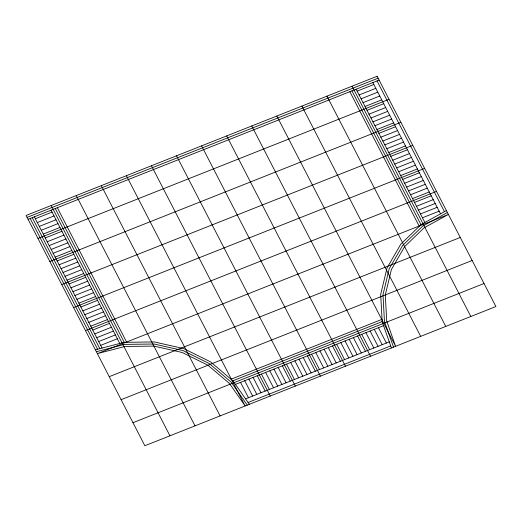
<?xml version="1.0" encoding="UTF-8"?>
<svg xmlns="http://www.w3.org/2000/svg" width="522" height="522" viewBox="0 0 522 522"><rect width="100%" height="100%" fill="white"/><g stroke="black" fill="none" stroke-linecap="round" stroke-linejoin="round"><path stroke-width="0.78" d="M446.414 210.588L421.058 224.584L400.805 244.159L387.03 267.988L380.682 294.441L382.176 321.722L391.428 347.972M447.4 212.513L422.552 226.222L402.71 245.405L389.21 268.758L382.985 294.689L384.453 321.421L393.516 347.143M27.092 217.38L378.117 78.183M28.077 219.299L379.109 80.101M35.339 218.731L52.056 212.102M357.113 91.135L373.83 84.505M37.316 222.568L54.034 215.938M359.097 94.971L375.807 88.342M39.294 226.404L56.011 219.775M361.074 98.808L377.791 92.179M41.277 230.248L57.994 223.618M363.051 102.645L379.768 96.015M43.254 234.084L59.971 227.455M365.035 106.481L381.745 99.859M37.975 238.489L389.007 99.291M45.238 237.921L61.948 231.292M367.012 110.325L383.729 103.695M47.215 241.758L63.932 235.128M368.989 114.161L385.706 107.532M49.192 245.594L65.909 238.965M370.972 117.998L387.689 111.369M51.176 249.438L67.893 242.808M372.949 121.835L389.666 115.205M53.153 253.274L69.87 246.645M374.933 125.671L391.644 119.049M55.13 257.111L71.847 250.482M376.91 129.515L393.627 122.885M49.851 261.515L400.883 122.318M57.113 260.948L73.83 254.318M378.887 133.351L395.604 126.722M59.09 264.784L75.807 258.155M380.871 137.188L397.581 130.559M61.074 268.628L77.785 261.998M382.848 141.025L399.565 134.395M63.051 272.464L79.768 265.835M384.825 144.862L401.542 138.239M65.028 276.301L81.745 269.672M386.809 148.705L403.526 142.075M67.012 280.138L83.722 273.508M388.786 152.541L405.503 145.912M61.733 284.542L412.758 145.344M68.989 283.975L85.706 277.345M390.769 156.378L407.48 149.749M70.966 287.818L87.683 281.188M392.746 160.215L409.463 153.585M72.95 291.654L89.667 285.025M394.723 164.052L411.44 157.429M74.927 295.491L91.644 288.862M396.707 167.895L413.417 161.265M76.91 299.328L93.621 292.698M398.684 171.731L415.401 165.102M78.887 303.165L95.604 296.535M400.661 175.568L417.378 168.939M73.609 307.569L424.64 168.371M80.864 307.001L97.581 300.378M402.645 179.405L419.362 172.775M82.848 310.844L99.558 304.215M404.622 183.242L421.339 176.619M84.825 314.681L101.542 308.052M406.605 187.085L423.316 180.455M86.802 318.518L103.519 311.888M408.582 190.922L425.299 184.292M88.786 322.355L105.503 315.725M410.56 194.758L427.277 188.129M90.763 326.191L107.48 319.568M412.543 198.595L429.254 191.965M85.484 330.602L436.516 191.398M92.746 330.034L109.457 323.405M414.52 202.432L431.237 195.809M94.723 333.871L111.44 327.242M416.497 206.275L433.214 199.645M96.7 337.708L113.418 331.078M418.481 210.112L435.198 203.482M98.684 341.545L115.395 334.915M420.458 213.948L437.175 207.319M100.661 345.381L117.378 338.758M422.442 217.785L439.152 211.156M109.242 376.656L460.267 237.458M121.117 399.682L472.149 260.485M231.011 379.22L382.045 319.327M232.864 380.799L382.169 321.591M132.993 422.709L484.024 283.511M235.429 384.401L383.566 325.663M245.549 398.88L389.281 341.884M248.08 402.501L390.71 345.942M95.382 349.792L124.112 342.334L154.251 341.93L183.751 348.598L210.601 361.89L232.975 380.89L249.346 404.309M96.374 351.711L124.523 344.403L154.062 344.005L182.974 350.543L209.289 363.566L231.213 382.189L247.252 405.137M377.021 80.93L444.45 211.671M372.838 82.587L440.535 213.837M356.121 89.21L424.862 222.483M352.056 86.202L470.824 316.482M351.945 90.867L420.96 224.675M349.857 91.696L419.277 226.3M326.981 96.146L445.755 326.426M301.912 106.09L420.68 336.37M276.836 116.034L395.604 346.314L386.73 321.115L385.288 294.93L391.389 269.528L404.609 246.658L424.053 227.86L448.391 214.431L97.36 353.629L124.941 346.471L153.873 346.079L182.198 352.487L207.971 365.243L229.452 383.481L245.164 405.966L126.396 175.686M378.45 327.685L386.371 343.039M374.274 329.343L382.189 344.696M370.091 331L378.013 346.354M365.915 332.658L373.83 348.011M361.733 334.315L369.654 349.668M251.761 125.972L370.535 356.252M357.557 335.972L365.472 351.326M353.374 337.63L361.296 352.983M349.198 339.287L357.113 354.64M345.016 340.944L352.937 356.298M340.84 342.602L348.761 357.955M336.664 344.259L344.579 359.612M226.685 135.916L345.46 366.196M332.481 345.916L340.403 361.27M328.305 347.574L336.22 362.927M324.123 349.231L332.044 364.584M319.947 350.888L327.862 366.242M315.764 352.546L323.686 367.899M311.588 354.203L319.503 369.556M201.616 145.86L320.384 376.14M307.406 355.86L315.327 371.214M303.23 357.518L311.145 372.871M299.054 359.175L306.969 374.528M294.871 360.832L302.793 376.186M290.695 362.49L298.61 377.843M286.513 364.147L294.434 379.494M176.54 155.804L295.315 386.084M282.337 365.805L290.252 381.151M278.154 367.462L286.076 382.809M273.978 369.119L281.893 384.466M269.796 370.777L277.717 386.123M265.62 372.434L273.535 387.781M261.444 374.085L269.359 389.438M151.465 165.748L270.239 396.028M257.261 375.742L265.183 391.095M253.085 377.399L261 392.753M248.903 379.057L256.824 394.41M244.727 380.714L252.641 396.067M240.544 382.372L248.465 397.725M101.32 185.63L220.088 415.91M76.245 195.574L195.019 425.854M57.335 207.697L126.755 342.301M55.241 208.526L124.256 342.334M51.176 205.518L169.944 435.798M51.065 210.183L119.799 343.456M34.348 216.813L102.044 348.063M32.26 217.641L99.819 348.637M30.172 218.47L97.601 349.211M377.132 76.258L26.1 215.462L144.868 445.742L495.9 306.538L377.132 76.258"/></g></svg>
